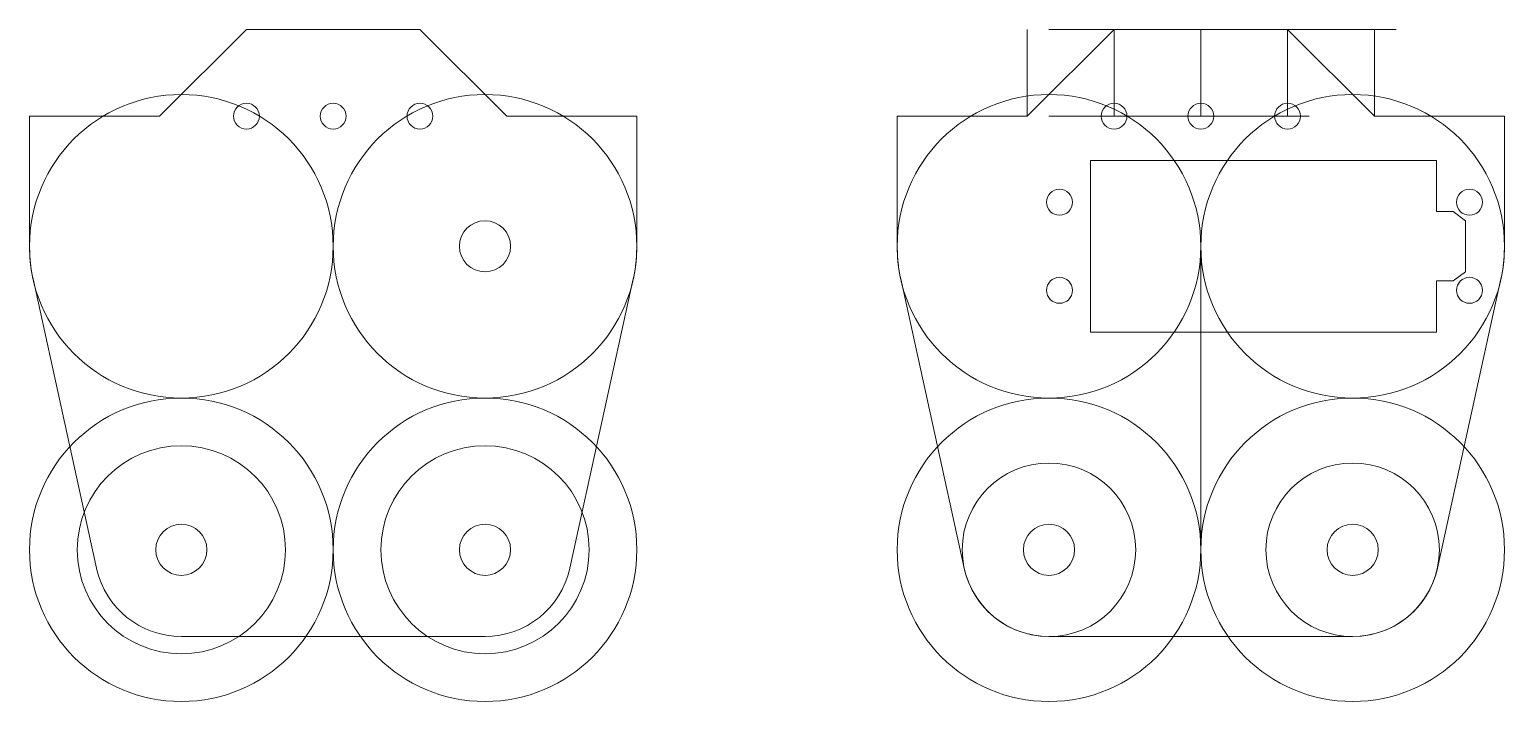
# Model space of a CAD drawing. Header units: millimetres. Extents: x -118 to 52, y -18 to 60.
import ezdxf

# ---------------------------------------------------------------- set-up
doc = ezdxf.new("R2010")
doc.units = ezdxf.units.MM
for name, color, linetype, lineweight, true_color in [('cut', 178, 'Continuous', 0, 0x000000), ('dipper', 178, 'Continuous', 0, 0x000000), ('plate', 178, 'Continuous', 0, 0x000000), ('skeleton', 1, 'Continuous', 0, 0xff0000)]:
    doc.layers.add(name, color=color, linetype=linetype, lineweight=lineweight, true_color=true_color)

# ---------------------------------------------------------------- blocks, each defined once
blk = doc.blocks.new('motor')
at = {"layer": 'cut'}
for p, q in [((-4, 11.57), (-2.95, 13)), ((-2.95, 13), (2.95, 13)), ((2.95, 13), (4, 11.57)), ((-4, 9.66), (-4, 11.57)), ((4, 11.57), (4, 9.66)), ((-9.91, 9.66), (-4, 9.66)), ((-9.91, -30.22), (-9.91, 9.66)), ((4, 9.66), (9.91, 9.66)), ((9.91, 9.66), (9.91, -30.22)), ((9.91, -30.22), (-9.91, -30.22))]:
    blk.add_line(p, q, dxfattribs=at)
for centre in [(-5.08, 13.47), (5.08, 13.47), (-5.08, -33.79), (5.08, -33.79)]:
    blk.add_circle(centre, 1.5, dxfattribs=at)

msp = doc.modelspace()

# ---------------------------------------------------------------- linework, layer by layer
at = {"layer": 'plate'}
for p, q in [((-102.5, 50), (-92.5, 60)), ((-92.5, 60), (-72.5, 60)), ((-72.5, 60), (-62.5, 50)), ((-2.5, 50), (7.5, 60)), ((7.5, 60), (27.5, 60)), ((27.5, 60), (37.5, 50)), ((-117.5, 35), (-117.5, 50)), ((-117.5, 50), (-102.5, 50)), ((-62.5, 50), (-47.5, 50)), ((-47.5, 35), (-47.5, 50)), ((-17.5, 50), (-2.5, 50)), ((-17.5, 35), (-17.5, 50)), ((37.5, 50), (52.5, 50)), ((52.5, 35), (52.5, 50)), ((-117.09, 31.25), (-109.77, -2.14)), ((-55.23, -2.14), (-47.91, 31.25)), ((-17.09, 31.25), (-9.77, -2.14)), ((44.77, -2.14), (52.09, 31.25)), ((-65, -10), (-100, -10)), ((35, -10), (0, -10))]:
    msp.add_line(p, q, dxfattribs=at)
for centre, radius in [((-92.5, 50), 1.49), ((-82.5, 50), 1.49), ((-72.5, 50), 1.49), ((7.5, 50), 1.49), ((17.5, 50), 1.49), ((27.5, 50), 1.49), ((-65, 35), 2.95), ((-100, 0), 2.95), ((-65, 0), 2.95), ((0, 0), 2.95), ((35, 0), 2.95)]:
    msp.add_circle(centre, radius, dxfattribs=at)
for centre, radius, start, end in [((-100, 35), 17.5, 180, 192.3736), ((-65, 35), 17.5, 347.6264, 0), ((0, 35), 17.5, 180, 192.3736), ((35, 35), 17.5, 347.6264, 0), ((-100, 0), 10, 192.3736, 270), ((-65, 0), 10, 270, 347.6264), ((0, 0), 10, 192.3736, 270), ((35, 0), 10, 270, 347.6264)]:
    msp.add_arc(centre, radius, start, end, dxfattribs=at)
at = {"layer": 'skeleton'}
for p, q in [((-2.5, 50), (-2.5, 60)), ((0, 60), (40, 60)), ((7.5, 50), (7.5, 60)), ((17.5, 50), (17.5, 60)), ((27.5, 50), (27.5, 60)), ((37.5, 50), (37.5, 60)), ((0, 50), (30, 50)), ((17.5, 0), (17.5, 35))]:
    msp.add_line(p, q, dxfattribs=at)
for centre, radius in [((-100, 35), 17.5), ((-65, 35), 17.5), ((0, 35), 17.5), ((35, 35), 17.5), ((-100, 0), 17.5), ((-65, 0), 17.5), ((0, 0), 17.5), ((35, 0), 17.5), ((-100, 0), 12), ((-65, 0), 12), ((0, 0), 10), ((35, 0), 10)]:
    msp.add_circle(centre, radius, dxfattribs=at)

# ---------------------------------------------------------------- block references
at = {"layer": 'dipper', "rotation": 270}
msp.add_blockref('motor', (35, 35), dxfattribs=at)

doc.saveas('drawing.dxf')
